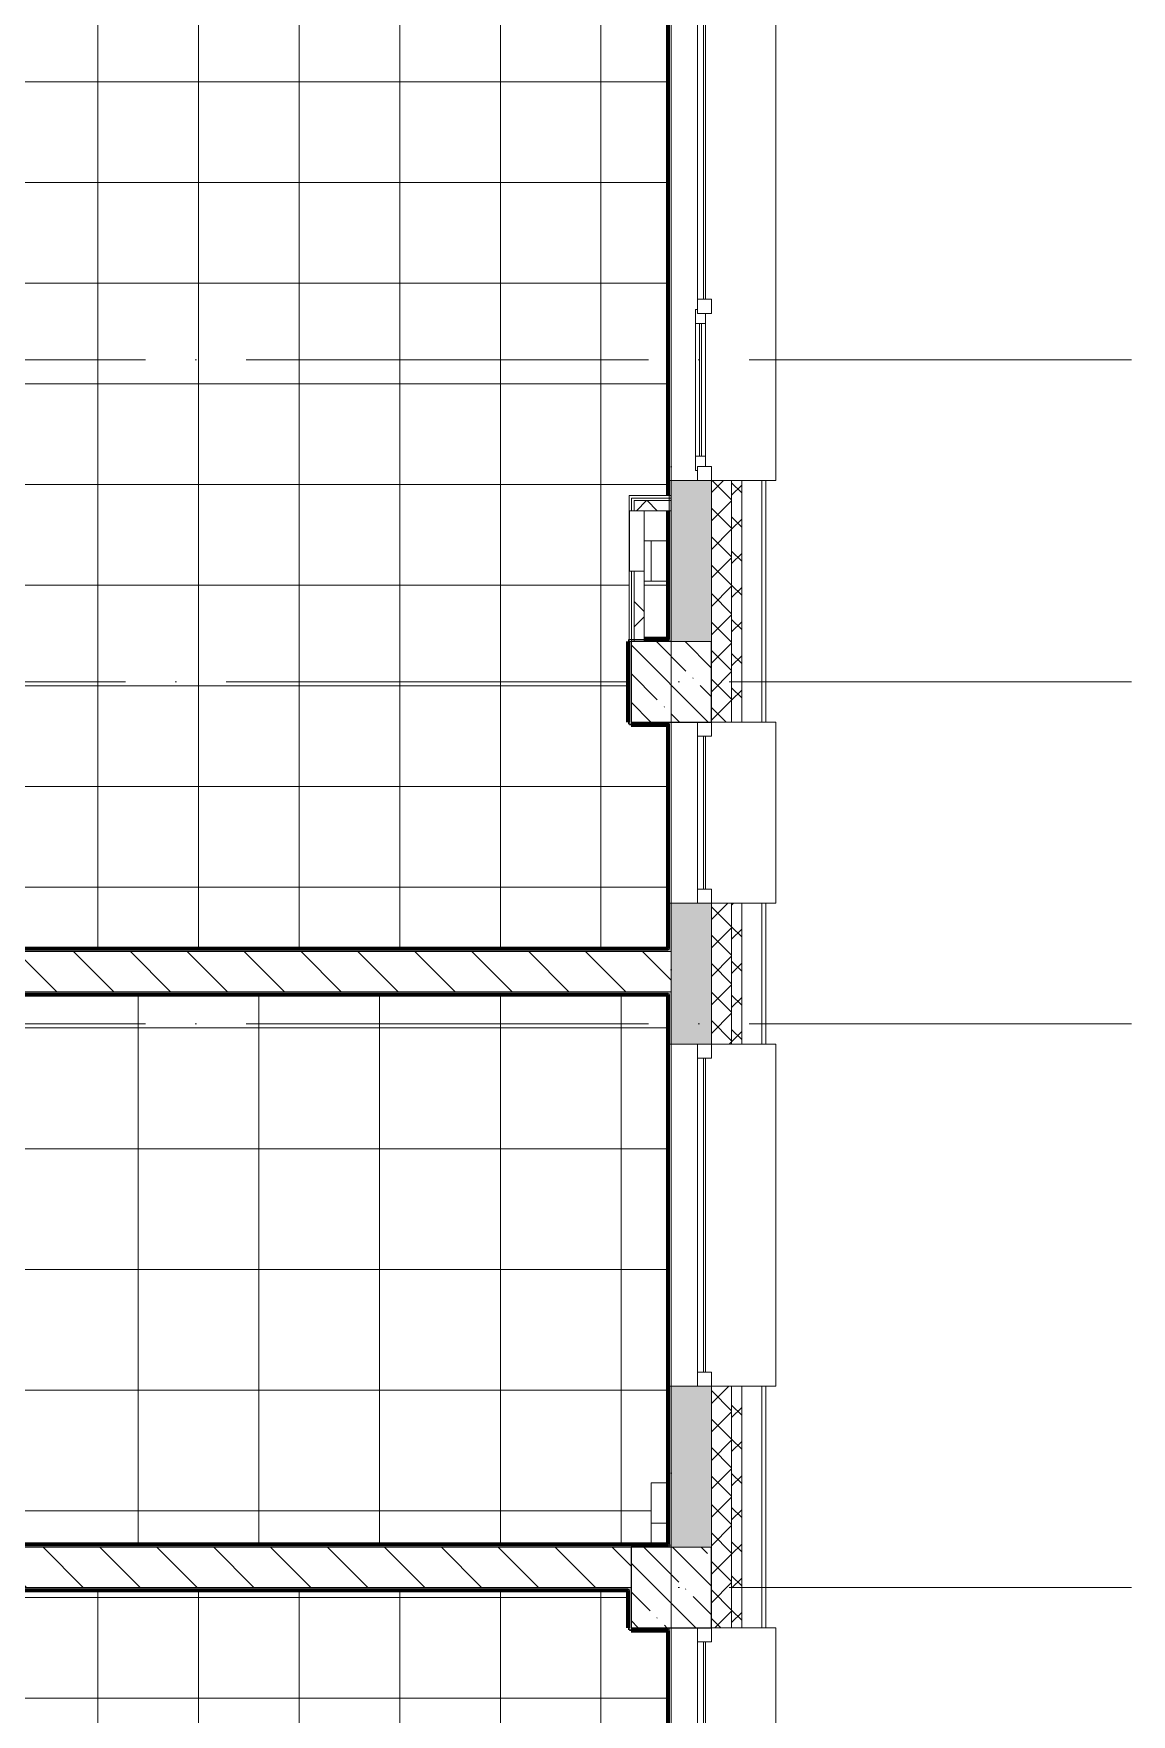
# Model space of a CAD drawing. Header units: millimetres. Extents: x 97 to 61947, y -4357 to 61202.
# Drawn here: x 56491 to 61947, y 12495 to 20845 of the extents above; entities that cross this region are included whole.
import ezdxf

# ---------------------------------------------------------------- set-up
doc = ezdxf.new("R2010")
doc.units = ezdxf.units.MM
doc.linetypes.add('ADSK_Линия сетки', pattern=[2500, 2000, -250, 0, -250])
for name, color, linetype, lineweight in [('A-FLOR-____-OTLN', 192, 'Continuous', 9), ('A-FLOR-____-PATT', 8, 'Continuous', 9), ('A-GENM-____-MCUT', 13, 'Continuous', 9), ('A-GENM-____-OTLN', 13, 'Continuous', 9), ('A-GLAZ-____-MCUT', 151, 'Continuous', 9), ('A-GLAZ-____-OTLN', 151, 'Continuous', 9), ('A-WALL-____-MCUT', 113, 'Continuous', 9), ('A-WALL-____-PATT', 111, 'Continuous', 9), ('A-WALL-FNSH-MCUT', 113, 'Continuous', 9), ('I-WALL-____-OTLN', 2, 'Continuous', 9), ('S-COLS-____-MCUT', 52, 'Continuous', 9), ('S-COLS-____-OTLN', 52, 'Continuous', 9), ('S-GRID-____-OTLN', 1, 'Continuous', 9)]:
    doc.layers.add(name, color=color, linetype=linetype, lineweight=lineweight)
pattern_1 = [(135, (0, 0), (-141.42136, -141.42136), [])]
pattern_2 = [(135, (0, 0), (-142.5612, -142.5612), []), (135, (142.56, 0), (-142.5612, -142.5612), [252.016, -50.403, 3.353, -47.05])]
pattern_3 = [(45, (0, 0), (-141.42136, 141.42136), []), (135, (0, 0), (-141.42136, -141.42136), [])]

# ---------------------------------------------------------------- blocks, each defined once
blk = doc.blocks.new('Окно_СКБ_1Ст1 - 120_Окно_СКБ_1Ст_900_ОК4_EI30-35456439-О_АИ_ПП_12_600_Целиком')
at = {"layer": 'A-GLAZ-____-MCUT', "color": 250}
for p, q in [((-450, -195), (-450, -125)), ((-450, -125), (-380, -125)), ((-380, -125), (-380, -195)), ((380, -195), (380, -125)), ((380, -125), (450, -125)), ((450, -125), (450, -195)), ((-380, -195), (-450, -195)), ((450, -195), (380, -195))]:
    blk.add_line(p, q, dxfattribs=at)
at = {"layer": 'A-GLAZ-____-MCUT', "color": 50, "lineweight": 5}
for p, q in [((380, -155), (-380, -155)), ((380, -165), (-380, -165))]:
    blk.add_line(p, q, dxfattribs=at)
at = {"layer": 'A-GLAZ-____-OTLN', "color": 50, "lineweight": 5}
blk.add_line((-450, -195), (450, -195), dxfattribs=at)
blk = doc.blocks.new('Окно_СКБ_1Ст1 - 120_Окно_СКБ_1Ст_1700_ОК19Л-29018914-О_АИ_ПП_12_600_Целиком')
at = {"layer": 'A-GLAZ-____-MCUT', "color": 250}
for p, q in [((-850, -195), (-850, -125)), ((-850, -125), (-780, -125)), ((-780, -125), (-780, -195)), ((780, -195), (780, -125)), ((780, -125), (850, -125)), ((850, -125), (850, -195)), ((-780, -195), (-850, -195)), ((850, -195), (780, -195))]:
    blk.add_line(p, q, dxfattribs=at)
at = {"layer": 'A-GLAZ-____-MCUT', "color": 50, "lineweight": 5}
for p, q in [((780, -155), (-780, -155)), ((780, -165), (-780, -165))]:
    blk.add_line(p, q, dxfattribs=at)
at = {"layer": 'A-GLAZ-____-OTLN', "color": 50, "lineweight": 5}
blk.add_line((-850, -195), (850, -195), dxfattribs=at)
blk = doc.blocks.new('Окно_СКБ_2Ст1 - Окно_СКБ_2Ст 3300_ОК2-29018964-О_АИ_ПП_12_600_Целиком')
at = {"layer": 'A-GLAZ-____-MCUT', "color": 250}
for p, q in [((-1650, -195), (-1650, -125)), ((-1650, -125), (-1580, -125)), ((-1580, -125), (-1580, -195)), ((750, -195), (750, -125)), ((750, -125), (820, -125)), ((820, -125), (820, -195)), ((1580, -155), (820, -155)), ((820, -155), (820, -195)), ((870, -205), (870, -155)), ((1530, -205), (1530, -155)), ((1580, -195), (1580, -125)), ((1580, -125), (1650, -125)), ((1580, -195), (1580, -155)), ((1650, -125), (1650, -195)), ((-1580, -195), (-1650, -195)), ((820, -195), (750, -195)), ((820, -195), (800, -195)), ((800, -195), (800, -205)), ((800, -205), (1600, -205)), ((1600, -205), (800, -205)), ((1650, -195), (1580, -195)), ((1600, -195), (1580, -195)), ((1600, -205), (1600, -195))]:
    blk.add_line(p, q, dxfattribs=at)
at = {"layer": 'A-GLAZ-____-MCUT', "color": 50, "lineweight": 5}
for p, q in [((750, -155), (-1580, -155)), ((750, -165), (-1580, -165)), ((870, -175), (1530, -175)), ((1530, -185), (870, -185))]:
    blk.add_line(p, q, dxfattribs=at)
at = {"layer": 'A-GLAZ-____-OTLN', "color": 50, "lineweight": 5}
for p, q in [((-1650, -195), (800, -195)), ((1600, -195), (1650, -195))]:
    blk.add_line(p, q, dxfattribs=at)
blk = doc.blocks.new('WNW_Отлив1 - Отлив_металлический 2-28595994-О_АИ_ПП_12_600_Целиком')
at = {"layer": 'A-GLAZ-____-OTLN', "color": 50, "lineweight": 5}
for p, q in [((850, 320), (-850, 320)), ((-850, 320), (-850, 270)), ((850, 270), (850, 320))]:
    blk.add_line(p, q, dxfattribs=at)
blk = doc.blocks.new('WNW_Отлив1 - Отлив_металлический 2-28598290-О_АИ_ПП_12_600_Целиком')
at = {"layer": 'A-GLAZ-____-OTLN', "color": 50, "lineweight": 5}
for p, q in [((1650, 320), (-1650, 320)), ((-1650, 320), (-1650, 270)), ((1650, 270), (1650, 320))]:
    blk.add_line(p, q, dxfattribs=at)
blk = doc.blocks.new('WNW_Отлив1 - Отлив_металлический 2-28596055-О_АИ_ПП_12_600_Целиком')
at = {"layer": 'A-GLAZ-____-OTLN', "color": 50, "lineweight": 5}
for p, q in [((450, 320), (-450, 320)), ((-450, 320), (-450, 270)), ((450, 270), (450, 320))]:
    blk.add_line(p, q, dxfattribs=at)
blk = doc.blocks.new('ASML_АР_Отделка Люка - ВО Отделка люков_Грунтовка 0_Шпатлевка 0_Окраска 0_0-42467640-О_АИ_ПП_12_600_Целиком')
at = {"layer": 'A-GENM-____-MCUT', "color": 130, "lineweight": 25}
for p, q in [((150, 3), (-150, 3)), ((-150, 3), (-150, 0)), ((150, 0), (150, 3)), ((-150, 0), (150, 0))]:
    blk.add_line(p, q, dxfattribs=at)
blk = doc.blocks.new('0083_СОШ675_АР_R22_rvt-1-О_АИ_ПП_12_600_Целиком')
at = {"layer": 'A-WALL-____-PATT', "lineweight": 5}
h = blk.add_hatch(dxfattribs=at)
h.set_pattern_fill('FP_16', color=50, style=0, pattern_type=2)
h.set_pattern_definition([(135, (0, 0), (-84.85281, -84.85281), []), (225, (0, 0), (84.85281, -84.85281), [])])
h.paths.add_polyline_path([(153050, -275), (153100, -275), (153100, 625), (153050, 625), (153050, -175)])
h.paths.add_polyline_path([(153100, 3925), (153100, 5125), (153050, 5125), (153050, 3925)])
h.paths.add_polyline_path([(153050, 6825), (153100, 6825), (153100, 7525), (153050, 7525), (153050, 6870.7)])
h.paths.add_polyline_path([(153100, 8425), (153100, 9625), (153050, 9625), (153050, 8425)])
h.paths.add_polyline_path([(153100, 12925), (153100, 14125), (153050, 14125), (153050, 12925)])
h.paths.add_polyline_path([(153050, 15825), (153100, 15825), (153100, 16525), (153050, 16525), (153050, 16245.2)])
h.paths.add_polyline_path([(153050, 17425), (153100, 17425), (153100, 18625), (153050, 18625), (153050, 18120.1)])
h.paths.add_polyline_path([(153050, 21925), (153100, 21925), (153100, 23125), (153050, 23125), (153050, 22807.4)])
h.paths.add_polyline_path([(153100, 24825), (153100, 25525), (153050, 25525), (153050, 24825)])
h.paths.add_polyline_path([(153050, 26425), (153100, 26425), (153100, 27625), (153050, 27625), (153050, 26557.2)])
h.paths.add_polyline_path([(153100, 30925), (153100, 32125), (153050, 32125), (153050, 30925)])
h.paths.add_polyline_path([(153100, 33025), (153100, 33725), (153050, 33725), (153050, 33025)])
h.paths.add_polyline_path([(153100, 35425), (153100, 36625), (153050, 36625), (153050, 35425)])
h.paths.add_polyline_path([(153050, 39925), (153100, 39925), (153100, 41125), (153050, 41125), (153050, 40619)])
h.paths.add_polyline_path([(153050, 44425), (153100, 44425), (153100, 45625), (153050, 45625), (153050, 45306.2)])
h.paths.add_polyline_path([(153050, 47325), (153100, 47325), (153100, 48025), (153050, 48025)])
h.paths.add_polyline_path([(153050, 48925), (153100, 48925), (153100, 50125), (153050, 50125), (153050, 49056)])
h.paths.add_polyline_path([(153100, 51025), (153100, 51725), (153050, 51725), (153050, 51025)])
h.paths.add_polyline_path([(153050, 53425), (153100, 53425), (153100, 54625), (153050, 54625), (153050, 53743.3)])
h.paths.add_polyline_path([(153100, 57925), (153100, 59075), (153050, 59075), (153050, 57925)])
h = blk.add_hatch(dxfattribs=at)
h.set_pattern_fill('FP_17', color=50, style=0, pattern_type=2)
h.set_pattern_definition([(45, (0, 0), (-70.71068, 70.71068), []), (135, (0, 0), (-70.71068, -70.71068), [])])
h.paths.add_polyline_path([(153050, -175), (153050, 625), (152950, 625), (152950, -175)])
h.paths.add_polyline_path([(152950, 3925), (153050, 3925), (153050, 5125), (152950, 5125), (152950, 4058.3)])
h.paths.add_polyline_path([(152950, 6825), (153050, 6825), (153050, 7525), (152950, 7525), (152950, 6870.7)])
h.paths.add_polyline_path([(152950, 8425), (153050, 8425), (153050, 9625), (152950, 9625), (152950, 8745.6)])
h.paths.add_polyline_path([(152950, 12925), (153050, 12925), (153050, 14125), (152950, 14125), (152950, 13325)])
h.paths.add_polyline_path([(152950, 15825), (153050, 15825), (153050, 16525), (152950, 16525), (152950, 16245.2)])
h.paths.add_polyline_path([(153050, 17425), (153050, 18625), (152950, 18625), (152950, 17425)])
h.paths.add_polyline_path([(152950, 21925), (153050, 21925), (153050, 23125), (152950, 23125), (152950, 22325)])
h.paths.add_polyline_path([(153050, 24825), (153050, 25525), (152950, 25525), (152950, 24825)])
h.paths.add_polyline_path([(152950, 26425), (153050, 26425), (153050, 27625), (152950, 27625), (152950, 26557.2)])
h.paths.add_polyline_path([(152950, 30925), (153050, 30925), (153050, 32125), (152950, 32125), (152950, 31244.4)])
h.paths.add_polyline_path([(153050, 33025), (153050, 33725), (152950, 33725), (152950, 33025)])
h.paths.add_polyline_path([(152950, 35425), (153050, 35425), (153050, 36625), (152950, 36625), (152950, 35825)])
h.paths.add_polyline_path([(152950, 39925), (153050, 39925), (153050, 41125), (152950, 41125), (152950, 40619)])
h.paths.add_polyline_path([(153050, 44425), (153050, 45625), (152950, 45625), (152950, 44425)])
h.paths.add_polyline_path([(153050, 47325), (153050, 48025), (152950, 48025), (152950, 47325)])
h.paths.add_polyline_path([(152950, 48925), (153050, 48925), (153050, 50125), (152950, 50125), (152950, 49056)])
h.paths.add_polyline_path([(152950, 51025), (153050, 51025), (153050, 51725), (152950, 51725)])
h.paths.add_polyline_path([(152950, 53425), (153050, 53425), (153050, 54625), (152950, 54625), (152950, 53743.3)])
h.paths.add_polyline_path([(153050, 57925), (153050, 58975), (152950, 58975), (152950, 57925)])
h = blk.add_hatch(dxfattribs=at)
h.set_pattern_fill('FP_18', color=50, style=0, pattern_type=2)
h.set_pattern_definition([(50, (0, 0), (364.36793, -31.8783), [38.1, -419.1]), (355, (0, 0), (-70.48585, 382.1133), [30.48, -335.28]), (100.451, (30.36, -2.66), (293.885, 350.2334), [32.38, -356.18]), (46.184, (0, 101.6), (542.1585, -84.0858), [57.15, -628.65]), (96.636, (45.2, 94.6), (474.8049, 494.8554), [48.57, -534.27]), (351.184, (0, 101.6), (474.8102, 494.85), [45.72, -502.92]), (21, (50.8, 76.2), (303.22847, -204.53046), [38.1, -419.1]), (326, (50.8, 76.2), (123.6039, 368.37604), [30.48, -335.28]), (71.451, (76.07, 59.16), (426.8341, 163.8427), [32.38, -356.18]), (37.5, (0, 0), (6.17665, 169.11015), [16.764, -314.452, 16.764, -323.596, -336.55]), (37.5, (0, 0), (6.17665, 169.11015), [-671.576, 16.764, -319.786]), (7.5, (0, 0), (133.63888, 200.3615), [16.764, -177.292, 16.764, -306.832, -128.27]), (7.5, (0, 0), (133.63888, 200.3615), [-517.652, 16.764, -111.506]), (327.5, (-113.28, 0), (271.18182, -11.45836), [16.764, -110.236, 16.764, -379.476, -525.78]), (327.5, (-113.28, 0), (271.18182, -11.45836), [-523.24, 16.764, -509.016]), (317.5, (-164.08, 0), (296.2585, 50.85285), [16.764, -148.336, 16.764, -246.38, -373.38]), (317.5, (-164.08, 0), (296.2585, 50.85285), [-428.244, 16.764, -356.616])])
h.paths.add_polyline_path([(152950, 225), (152950, 625), (152750, 625), (152750, 225), (152948.3, 225)])
h.paths.add_polyline_path([(152950, 4325), (152950, 5125), (152750, 5125), (152750, 4325), (152948.3, 4325)])
h.paths.add_polyline_path([(152950, 6825), (152950, 7525), (152750, 7525), (152750, 6825)])
h.paths.add_polyline_path([(152950, 8825), (152950, 9625), (152750, 9625), (152750, 8825), (152948.3, 8825)])
h.paths.add_polyline_path([(152948.3, 13325), (152950, 13325), (152950, 14125), (152750, 14125), (152750, 13325)])
h.paths.add_polyline_path([(152750, 15825), (152950, 15825), (152950, 16525), (152750, 16525), (152750, 16085)])
h.paths.add_polyline_path([(152750, 17825), (152950, 17825), (152950, 18625), (152750, 18625), (152750, 18120.1)])
h.paths.add_polyline_path([(152750, 22325), (152950, 22325), (152950, 23125), (152750, 23125), (152750, 22338.6)])
h.paths.add_polyline_path([(152950, 24825), (152950, 25525), (152750, 25525), (152750, 24825)])
h.paths.add_polyline_path([(152950, 26825), (152950, 27625), (152750, 27625), (152750, 26825)])
h.paths.add_polyline_path([(152750, 31325), (152950, 31325), (152950, 32125), (152750, 32125)])
h.paths.add_polyline_path([(152950, 33025), (152950, 33725), (152750, 33725), (152750, 33025)])
h.paths.add_polyline_path([(152950, 35425), (152950, 35825), (152750, 35825), (152750, 35425), (152948.3, 35425)])
h.paths.add_polyline_path([(152950, 36225), (152950, 36625), (152750, 36625), (152750, 36225)])
h.paths.add_polyline_path([(152948.3, 39925), (152950, 39925), (152950, 40725), (152750, 40725), (152750, 39925)])
h.paths.add_polyline_path([(152948.3, 44425), (152950, 44425), (152950, 45625), (152750, 45625), (152750, 44425)])
h.paths.add_polyline_path([(152750, 47725), (152950, 47725), (152950, 48025), (152750, 48025)])
h.paths.add_polyline_path([(152750, 48925), (152950, 48925), (152950, 50125), (152750, 50125), (152750, 49056)])
h.paths.add_polyline_path([(152950, 51025), (152950, 51725), (152750, 51725), (152750, 51025)])
h.paths.add_polyline_path([(152948.3, 53825), (152950, 53825), (152950, 54625), (152750, 54625), (152750, 53825)])
h.paths.add_polyline_path([(152750, 57925), (152950, 57925), (152950, 58575), (152750, 58575), (152750, 58430.5)])
h = blk.add_hatch(dxfattribs=at)
h.set_pattern_fill('FP_15', color=252, style=0, pattern_type=2)
h.set_pattern_definition(pattern_3)
h.paths.add_polyline_path([(152565, 18475), (152750, 18475), (152750, 18525), (152565, 18525)])
h = blk.add_hatch(dxfattribs=at)
h.set_pattern_fill('FP_15', color=252, style=0, pattern_type=2)
h.set_pattern_definition(pattern_3)
h.paths.add_polyline_path([(152615, 17825), (152615, 18175), (152565, 18175), (152565, 17825)])
h = blk.add_hatch(dxfattribs=at)
h.set_pattern_fill('FP_8', color=50, style=0, pattern_type=2)
h.set_pattern_definition(pattern_1)
h.paths.add_polyline_path([(152750, 16085), (152750, 16285), (147125, 16285), (147125, 16085), (151319.9, 16085)])
h.paths.add_polyline_path([(145875, 16085), (145875, 16285), (145580, 16285), (145580, 16085)])
h = blk.add_hatch(dxfattribs=at)
h.set_pattern_fill('FP_8', color=50, style=0, pattern_type=2)
h.set_pattern_definition(pattern_1)
h.paths.add_polyline_path([(152550, 13125), (152550, 13325), (148720, 13325), (148720, 13125), (152405.5, 13125)])
at = {"layer": 'S-COLS-____-OTLN', "lineweight": 5}
h = blk.add_hatch(dxfattribs=at)
h.set_pattern_fill('FP_7', color=256, style=0, pattern_type=2)
h.set_pattern_definition(pattern_2)
h.paths.add_polyline_path([(152550, 17425), (152950, 17425), (152950, 17825), (152550, 17825), (152550, 17651.4)])
h = blk.add_hatch(dxfattribs=at)
h.set_pattern_fill('FP_7', color=256, style=0, pattern_type=2)
h.set_pattern_definition(pattern_2)
h.paths.add_polyline_path([(152950, 12925), (152950, 13325), (152550, 13325), (152550, 12925), (152948.3, 12925)])
at = {"layer": 'A-FLOR-____-OTLN', "color": 250}
for p, q in [((152735, 18325.7), (152615, 18325.7)), ((152650, 18125.4), (152650, 18325.4)), ((152650, 18325.4), (152735, 18325.4)), ((152735, 18125.4), (152650, 18125.4)), ((152735, 13445), (152650, 13445))]:
    blk.add_line(p, q, dxfattribs=at)
at = {"layer": 'A-WALL-____-MCUT', "color": 90, "lineweight": 13}
for p, q in [((152750, 18625), (152750, 17825)), ((152950, 18625), (152750, 18625)), ((152950, 18625), (152950, 17825)), ((152950, 17825), (152950, 18625)), ((153100, 18625), (153050, 18625)), ((153050, 17425), (153050, 18625)), ((153100, 17425), (153100, 18625)), ((152540, 18525), (152540, 18475)), ((152543, 18475), (152750, 18475)), ((152565, 18475), (152565, 18525)), ((152750, 18525), (152565, 18525)), ((152750, 18475), (152750, 18525)), ((152615, 18175), (152565, 18175)), ((152565, 18175), (152565, 17825)), ((152615, 17825), (152615, 18175)), ((152565, 17825), (152615, 17825)), ((153050, 17425), (153100, 17425)), ((152750, 16525), (152750, 16285)), ((152950, 16525), (152750, 16525)), ((152950, 16525), (152950, 15825)), ((152950, 15825), (152950, 16525)), ((153100, 16525), (153050, 16525)), ((153050, 15825), (153050, 16525)), ((153100, 15825), (153100, 16525)), ((152750, 16285), (147125, 16285)), ((147125, 16085), (152750, 16085)), ((152750, 16085), (152750, 15825)), ((152750, 15825), (152950, 15825)), ((153050, 15825), (153100, 15825)), ((152750, 14125), (152750, 13325)), ((152950, 14125), (152750, 14125)), ((152950, 14125), (152950, 13325)), ((152950, 13325), (152950, 14125)), ((153100, 14125), (153050, 14125)), ((153050, 12925), (153050, 14125)), ((153100, 12925), (153100, 14125)), ((152550, 13325), (148720, 13325)), ((152550, 13125), (152550, 13325)), ((148720, 13125), (152550, 13125)), ((153050, 12925), (153100, 12925))]:
    blk.add_line(p, q, dxfattribs=at)
at = {"layer": 'A-WALL-____-MCUT', "color": 250}
for p, q in [((153050, 18625), (152950, 18625)), ((153200, 18625), (153100, 18625)), ((152950, 17825), (152950, 17425)), ((152950, 17425), (153050, 17425)), ((153100, 17425), (153200, 17425)), ((153050, 16525), (152950, 16525)), ((153200, 16525), (153100, 16525)), ((152950, 15825), (153050, 15825)), ((153100, 15825), (153200, 15825)), ((153050, 14125), (152950, 14125)), ((153200, 14125), (153100, 14125)), ((152950, 13325), (152950, 12925)), ((152950, 12925), (153050, 12925)), ((153100, 12925), (153200, 12925))]:
    blk.add_line(p, q, dxfattribs=at)
at = {"layer": 'A-WALL-____-MCUT', "color": 50, "lineweight": 5}
for p, q in [((153200, 17425), (153200, 18625)), ((152552.5, 18525), (152552.5, 18537.5)), ((152750, 18537.5), (152552.5, 18537.5)), ((152552.5, 18475), (152552.5, 18525)), ((152552.5, 18175), (152552.5, 17825)), ((152750, 17825), (152950, 17825)), ((153200, 15825), (153200, 16525)), ((152750, 16085), (152750, 16285)), ((153200, 12925), (153200, 14125)), ((152750, 13325), (152950, 13325))]:
    blk.add_line(p, q, dxfattribs=at)
at = {"layer": 'A-WALL-FNSH-MCUT', "color": 250}
for p, q in [((153220, 18625), (153200, 18625)), ((153220, 17425), (153220, 18625)), ((152750, 18550), (152540, 18550)), ((152540, 18550), (152540, 18537.5)), ((152540, 18537.5), (152540, 18525)), ((152750, 18537.5), (152750, 18550)), ((152750, 18525), (152750, 18537.5)), ((152540, 18175), (152540, 17825)), ((152552.5, 18175), (152543, 18175)), ((152565, 18175), (152552.5, 18175)), ((152540, 17825), (152552.5, 17825)), ((152552.5, 17825), (152565, 17825)), ((153200, 17425), (153220, 17425)), ((153220, 16525), (153200, 16525)), ((153220, 15825), (153220, 16525)), ((153200, 15825), (153220, 15825)), ((153220, 14125), (153200, 14125)), ((153220, 12925), (153220, 14125)), ((153200, 12925), (153220, 12925))]:
    blk.add_line(p, q, dxfattribs=at)
at = {"layer": 'I-WALL-____-OTLN', "color": 250}
for p, q in [((152750, 18625), (152750, 21925)), ((152615, 18475), (152615, 18175)), ((152750, 16525), (152750, 17425)), ((152750, 14125), (152750, 15825)), ((152750, 9625), (152750, 12925))]:
    blk.add_line(p, q, dxfattribs=at)
at = {"layer": 'S-COLS-____-MCUT', "color": 130, "lineweight": 25}
for p, q in [((152750, 17825), (152550, 17825)), ((152550, 17825), (152550, 17425)), ((152950, 17425), (152950, 17825)), ((152550, 17425), (152950, 17425)), ((152750, 13325), (152550, 13325)), ((152550, 13325), (152550, 12925)), ((152950, 12925), (152950, 13325)), ((152550, 12925), (152950, 12925))]:
    blk.add_line(p, q, dxfattribs=at)
at = {"layer": 'S-COLS-____-OTLN', "color": 250}
for p, q in [((152950, 17825), (152750, 17825)), ((152950, 13325), (152750, 13325))]:
    blk.add_line(p, q, dxfattribs=at)
at = {"layer": 'A-GENM-____-OTLN', "color": 250, "lineweight": 9, "rotation": 89.99999999999852}
blk.add_blockref('ASML_АР_Отделка Люка - ВО Отделка люков_Грунтовка 0_Шпатлевка 0_Окраска 0_0-42467640-О_АИ_ПП_12_600_Целиком', (152543, 18325), dxfattribs=at)
at = {"layer": 'A-GLAZ-____-OTLN', "color": 250, "lineweight": 9, "rotation": 269.9999999999999}
for name, p in [('Окно_СКБ_2Ст1 - Окно_СКБ_2Ст 3300_ОК2-29018964-О_АИ_ПП_12_600_Целиком', (153075, 20275)), ('WNW_Отлив1 - Отлив_металлический 2-28598290-О_АИ_ПП_12_600_Целиком', (152950, 20275)), ('Окно_СКБ_1Ст1 - 120_Окно_СКБ_1Ст_900_ОК4_EI30-35456439-О_АИ_ПП_12_600_Целиком', (153075, 16975)), ('WNW_Отлив1 - Отлив_металлический 2-28596055-О_АИ_ПП_12_600_Целиком', (152950, 16975)), ('Окно_СКБ_1Ст1 - 120_Окно_СКБ_1Ст_1700_ОК19Л-29018914-О_АИ_ПП_12_600_Целиком', (153075, 14975)), ('WNW_Отлив1 - Отлив_металлический 2-28595994-О_АИ_ПП_12_600_Целиком', (152950, 14975)), ('Окно_СКБ_2Ст1 - Окно_СКБ_2Ст 3300_ОК2-29018964-О_АИ_ПП_12_600_Целиком', (153075, 11275)), ('WNW_Отлив1 - Отлив_металлический 2-28598290-О_АИ_ПП_12_600_Целиком', (152950, 11275))]:
    blk.add_blockref(name, p, dxfattribs=at)

msp = doc.modelspace()

# ---------------------------------------------------------------- hatches: boundary and pattern name
at = {"layer": 'A-FLOR-____-PATT'}
h = msp.add_hatch(dxfattribs=at)
h.set_pattern_fill('FP_39', color=256, style=0, pattern_type=2)
h.set_pattern_definition([(0, (55810.3, 20105), (0, 500), []), (90, (55810.3, 20105), (-500, 3e-14), [])])
h.paths.add_polyline_path([(52935.318278, 16085.000586), (53885.318278, 16085.000586), (53885.318278, 16285.000586), (54065.297357, 16285.004543), (54065.297357, 16300.004543), (59645.296357, 16300.004543), (59645.296357, 17409.996629), (59460.296357, 17409.996629), (59460.296357, 17414.996629), (59450.296357, 17414.996629), (59450.296357, 17424.996629), (59445.296357, 17425), (59445.296357, 17825.012457), (59450.296357, 17825.012457), (59450.319278, 18550), (59645.274435, 18550), (59645.274435, 21909.996629), (59460.296357, 21909.996629), (59460.296357, 21914.996629), (59450.296357, 21914.996629), (59450.296357, 21924.996629), (59445.296357, 21925), (59445.296357, 22325.012457), (59450.296357, 22325.012457), (59450.319278, 23000.003957), (59645.274435, 23000.003957), (59645.274435, 24125), (52505.318278, 24125), (52505.318278, 23175.001172), (52500.318278, 23174.645026), (52500.318278, 23165.001172), (52490.318278, 23165.001172), (52490.296357, 23160.001172), (52175.10919, 23160.001172), (52175.10919, 22325.000586), (52180.10919, 22325.000586), (52180.10919, 22340.000586), (52490.274435, 22340.000586), (52490.296357, 22335.000586), (52500.274435, 22335.000586), (52500.274435, 22325.000586), (52505.274435, 22324.135645), (52505.274435, 21935.47781), (52510.274435, 21935.47781), (52510.274435, 21185.47781), (52505.274435, 21185.47781), (52505.274435, 20990), (52500.274435, 20990), (52500.274435, 20980.000586), (52490.274435, 20980.000586), (52490.274435, 20975.000586), (52175.274435, 20975.000586), (52175.274435, 20845), (51960.296357, 20845), (51960.318278, 18345.000586), (52175.274435, 18345), (52175.274435, 17840.000586), (52490.296357, 17840.000586), (52490.296357, 17835.000586), (52500.296357, 17835.000586), (52500.296357, 17825.000586), (52505.296357, 17825), (52505.296357, 16300.004543), (52755.318278, 16300.004543), (52755.318278, 16285.004543), (52935.318278, 16285.000586), (52935.318278, 16245.202325)])
h.paths.add_polyline_path([(59660.296064, 17825.000586), (59660.296357, 17835.012457), (59660.274435, 17825.012457), (59660.286306, 17825.000586)])
h.paths.add_polyline_path([(59525.319278, 17840.012457), (59645.274435, 17840.012457), (59645.274435, 18125.000586), (59525.319278, 18125.000586), (59525.319278, 18094.954157)])
h.paths.add_polyline_path([(59660.274435, 18550), (59660.296357, 18550), (59660.274435, 18588.832066)])
h.paths.add_polyline_path([(59650.274435, 22325.000586), (59660.296357, 22325.012457), (59660.274435, 22325.012457), (59645.274435, 22325.000586)])
h.paths.add_polyline_path([(59525.319278, 22340.012457), (59645.274435, 22340.012457), (59645.274435, 22575.000586), (59525.319278, 22574.95999)])
h.paths.add_polyline_path([(59660.274435, 23000.003957), (59660.296357, 23000.003957), (59660.274435, 23124.999414)])
h = msp.add_hatch(dxfattribs=at)
h.set_pattern_fill('FP_43', color=256, style=0, pattern_type=2)
h.set_pattern_definition([(90, (55810.3, 14705), (-600, 4e-14), []), (180, (55810.3, 14705), (-7e-14, -600), [])])
h.paths.add_polyline_path([(55630.296357, 13340.000586), (59560.296357, 13340.000586), (59560.296357, 13645.000586), (59645.318278, 13645.000586), (59645.318278, 16070.000586), (54035.318278, 16070.000586), (54035.318278, 16085.000586), (52785.318278, 16085), (52785.318278, 16070.000586), (52505.318278, 16070.000586), (52505.318278, 15344.993258), (52500.318278, 15344.993258), (52500.318278, 15334.993258), (52490.318278, 15334.993258), (52489.97524, 15329.993258), (52175.318278, 15329.993258), (52175.318278, 15295.003957), (51960.296357, 15295.003957), (51960.296357, 14045.003957), (52160.296357, 14045.003957), (52160.318278, 13945.004543), (52160.318278, 13945.231339), (52160.318278, 14045.003957), (52175.318278, 14045.003957), (52175.318278, 13960.231339), (52460.318278, 13960.231339), (52460.559026, 13955.231339), (52470.318278, 13955.231339), (52470.318278, 13945.231339), (52475.318278, 13945.003957), (52475.318278, 13740.001978), (52485.318278, 13740.001978), (52485.318278, 13730.001978), (52480.318278, 13730.001978), (52480.318278, 13345.000586), (53540.296357, 13345.000586), (53540.296357, 13645.000586), (53560.296357, 13645.115963), (53560.296357, 13650.115963), (55630.296357, 13650.115963), (55630.296357, 13645.115963), (55640.296357, 13645.115963), (55640.296357, 13635.115963), (55645.296357, 13635.115963), (55645.296357, 13345.000586), (55630.296357, 13345.000586)])
h.paths.add_polyline_path([(53510.296357, 13665.231339), (53500.296357, 13665.231339), (53500.296357, 13675.231339), (53510.296357, 13675.231339)])
h.paths.add_polyline_path([(52490.318278, 15344.993258), (52490.292488, 15345), (52490.309813, 15344.993258)])
h = msp.add_hatch(dxfattribs=at)
h.set_pattern_fill('FP_38', color=256, style=0, pattern_type=2)
h.set_pattern_definition([(0, (55810.3, 6575), (0, 500), []), (90, (55810.3, 6575), (-500, 3e-14), [])])
h.paths.add_polyline_path([(59315.790101, 40.000586), (59445.296357, 40.000586), (59445.296357, 225.000586), (59450.296357, 225.755662), (59450.296357, 235.000586), (59460.296357, 235.000586), (59461.129089, 240.000586), (59645.296357, 240.000586), (59645.296357, 3910.000586), (59460.296357, 3910.000586), (59460.296357, 3915.000586), (59450.296357, 3915.000586), (59450.296357, 3925.000586), (59445.296357, 3925.000001), (59445.296357, 4325), (59450.274435, 4325.000586), (59450.296357, 4340.000586), (59560.296357, 4340.000586), (59560.296357, 4665.000586), (59645.296357, 4665.000586), (59645.296357, 8410.000586), (59460.296357, 8410.000586), (59460.296357, 8415.000586), (59450.296357, 8415.000586), (59450.296357, 8425), (59445.296357, 8425.862091), (59445.296357, 8825), (59450.296357, 8825.000586), (59450.296357, 8835.000586), (59460.296357, 8835.000586), (59460.296357, 8840.000586), (59645.296357, 8840.000586), (59645.296357, 9140.000586), (59560.296357, 9140.000586), (59560.296357, 9340.000586), (59645.296357, 9340.000586), (59645.296357, 12910.000586), (59460.296357, 12910.000586), (59460.296357, 12915.000586), (59450.296357, 12915.000586), (59450.296357, 12925), (59445.296357, 12925), (59445.296357, 13110.11992), (52375.296357, 13110.11992), (52375.296357, 12925.235296), (52370.296357, 12925.235296), (52370.296357, 12915.235296), (52360.296357, 12915.235296), (52360.296357, 12910.235296), (52230.318278, 12910.235296), (52230.318278, 12625.000586), (51960.296357, 12625), (51960.296357, 10125.000586), (52175.296357, 10125), (52175.296357, 8840.001172), (52490.296357, 8840.001172), (52491.200684, 8835.001172), (52500.296357, 8835.001172), (52500.296357, 8825.001172), (52505.296357, 8824.141011), (52505.296357, 3925.000586), (52500.296357, 3925.000586), (52500.296357, 3915.000586), (52490.296357, 3915.000586), (52490.296357, 3910.000586), (52175.296357, 3910.000586), (52175.296357, 3274.999414), (51960.318325, 3274.999414), (51960.318278, 775), (52175.296357, 773.871516), (52175.296357, 240.000586), (52360.296357, 240.000586), (52360.296357, 235.000586), (52370.296357, 235.000586), (52370.296357, 225.000586), (52375.296357, 225.000586), (52375.296357, 40.000586), (58230.196939, 40.000586)])
at = {"layer": 'A-WALL-____-PATT'}
for points in [[(59660.274435, 17825.012457), (59660.274435, 18624.999414), (59650.274435, 18624.999414), (59650.274435, 17825.012457)], [(59450.296357, 17414.996629), (59460.296357, 17414.996629), (59460.296357, 17835.012457), (59450.296357, 17835.012457), (59450.296357, 17651.380169)], [(59650.274435, 17825.012457), (59650.274435, 17835.012457), (59460.296357, 17835.012457), (59460.296357, 17825.012457)], [(59650.296357, 17414.996629), (59650.296357, 17424.996629), (59460.296357, 17424.996629), (59460.296357, 17414.996629)], [(59660.296357, 16295.004543), (59660.296357, 16524.999414), (59650.296357, 16524.999414), (59650.296357, 16295.004543)], [(59650.318278, 13325.000586), (59650.318278, 13335.000586), (55630.296357, 13335.000586), (55630.296357, 13325.000586), (59315.790101, 13325.000586)], [(59450.296357, 13115.11992), (59450.296357, 13125.11992), (52360.296357, 13125.11992), (52360.296357, 13115.11992), (59315.790101, 13115.11992)], [(59450.296357, 12915.000586), (59460.296357, 12915.000586), (59460.296357, 13125.11992), (59450.296357, 13125.11992), (59450.296357, 12964.120687)], [(59650.296357, 12915.000586), (59650.296357, 12925.000586), (59460.296357, 12925.000586), (59460.296357, 12915.000586)]]:
    msp.add_hatch(color=7, dxfattribs=at).paths.add_polyline_path(points)
h = msp.add_hatch(color=7, dxfattribs=at)
h.paths.add_polyline_path([(52755.318278, 16285.004543), (52755.318278, 16295.004543), (52490.274435, 16295.004543), (52490.274435, 16285.004543)])
h.paths.add_polyline_path([(54065.318278, 16285.004543), (59660.297357, 16285.004543), (59660.297357, 16295.004543), (54065.318278, 16295.004543)])
h = msp.add_hatch(color=7, dxfattribs=at)
h.paths.add_polyline_path([(59650.318278, 16075.000586), (59660.319278, 16075.000586), (59660.319278, 16085.000586), (54035.318278, 16085.000586), (54035.318278, 16075.000586), (58230.196939, 16075.000586)])
h.paths.add_polyline_path([(52785.318278, 16075.000586), (52785.318278, 16085.000586), (52500.318278, 16085.000586), (52500.318278, 16075.000586)])
h = msp.add_hatch(color=7, dxfattribs=at)
h.paths.add_polyline_path([(59660.318278, 13335.000586), (59660.318278, 14124.999414), (59650.318278, 14124.999414), (59650.318278, 13335.000586)])
h.paths.add_polyline_path([(59660.318278, 15824.999414), (59660.318278, 16075.000586), (59650.318278, 16075.000586), (59650.318278, 15824.999414)])

# ---------------------------------------------------------------- linework, layer by layer
at = {"layer": 'A-FLOR-____-OTLN'}
for p, q in [((59645.274435, 18125.000586), (59525.319278, 18125.000586)), ((59560.296357, 13340.000586), (59560.296357, 13645.000586)), ((59560.296357, 13645.000586), (59645.318278, 13645.000586))]:
    msp.add_line(p, q, dxfattribs=at)
at = {"layer": 'A-WALL-____-MCUT', "color": 7}
for p, q in [((59660.274435, 18624.999414), (59650.274435, 18624.999414)), ((59650.274435, 18624.999414), (59650.274435, 17835.012457)), ((59660.274435, 17825.012457), (59660.274435, 18624.999414)), ((59450.296357, 17835.012457), (59450.296357, 17414.996629)), ((59650.274435, 17835.012457), (59450.296357, 17835.012457)), ((59460.296357, 17424.996629), (59460.296357, 17825.012457)), ((59460.296357, 17825.012457), (59660.274435, 17825.012457)), ((59450.296357, 17414.996629), (59650.296357, 17414.996629)), ((59650.296357, 17424.996629), (59460.296357, 17424.996629)), ((59650.296357, 17414.996629), (59650.296357, 17424.996629)), ((59650.296357, 16524.999414), (59650.296357, 16295.004543)), ((59660.296357, 16524.999414), (59650.296357, 16524.999414)), ((59660.296357, 16295.004543), (59660.296357, 16524.999414)), ((59650.296357, 16295.004543), (54065.318278, 16295.004543)), ((54065.318278, 16285.004543), (59660.297357, 16285.004543)), ((59660.297357, 16285.004543), (59660.297357, 16295.004543)), ((59660.319278, 16085.000586), (54035.318278, 16085.000586)), ((54035.318278, 16075.000586), (59650.318278, 16075.000586)), ((59650.318278, 16075.000586), (59650.318278, 15824.999414)), ((59660.318278, 15824.999414), (59660.318278, 16075.000586)), ((59660.319278, 16075.000586), (59660.319278, 16085.000586)), ((59650.318278, 15824.999414), (59660.318278, 15824.999414)), ((59650.318278, 14124.999414), (59650.318278, 13325.000586)), ((59660.318278, 14124.999414), (59650.318278, 14124.999414)), ((59660.318278, 13335.000586), (59660.318278, 14124.999414)), ((59660.318278, 13335.000586), (55630.296357, 13335.000586)), ((55630.296357, 13325.000586), (59650.318278, 13325.000586)), ((59460.296357, 13125.11992), (52360.296357, 13125.11992)), ((52370.296357, 13115.11992), (59450.296357, 13115.11992)), ((59450.296357, 13115.11992), (59450.296357, 12915.000586)), ((59460.296357, 12925.000586), (59460.296357, 13125.11992)), ((59450.296357, 12915.000586), (59650.296357, 12915.000586)), ((59650.296357, 12925.000586), (59460.296357, 12925.000586)), ((59650.296357, 12915.000586), (59650.296357, 12925.000586))]:
    msp.add_line(p, q, dxfattribs=at)
at = {"layer": 'I-WALL-____-OTLN', "color": 5, "lineweight": 90}
for p, q in [((59645.274435, 18550), (59645.274435, 21914.996629)), ((59645.274435, 17835.012457), (59645.274435, 18475)), ((59445.296357, 17424.996629), (59445.296357, 17825.012457)), ((59450.296357, 17825.012457), (59445.296357, 17825.012457)), ((59525.319278, 17840.012457), (59650.337727, 17840.012457)), ((59445.296357, 17424.996629), (59450.296357, 17424.996629)), ((59460.296357, 17414.996629), (59460.296357, 17409.996629)), ((59650.296357, 17409.996629), (59460.296357, 17409.996629)), ((59645.296357, 16300.004543), (59645.296357, 17414.996629)), ((54065.297357, 16300.004543), (59645.296357, 16300.004543)), ((59445.296357, 13110.11992), (52370.296357, 13110.11992)), ((59445.296357, 12925.000586), (59445.296357, 13110.11992)), ((59445.296357, 12925.000586), (59450.296357, 12925.000586)), ((59460.296357, 12915.000586), (59460.296357, 12910.000586)), ((59645.296357, 12910.000586), (59460.296357, 12910.000586)), ((59645.296357, 8835.000586), (59645.296357, 12910.000586))]:
    msp.add_line(p, q, dxfattribs=at)
at = {"layer": 'I-WALL-____-OTLN'}
for p, q in [((59650.274435, 18624.999414), (59650.274435, 21914.996629)), ((59660.274435, 21924.996629), (59660.274435, 18624.999414)), ((59650.296357, 16524.999414), (59650.296357, 17414.996629)), ((59660.296357, 17424.996629), (59660.296357, 16524.999414)), ((59650.318278, 14124.999414), (59650.318278, 15824.999414)), ((59660.318278, 15824.999414), (59660.318278, 14124.999414)), ((59650.296357, 9624.999414), (59650.296357, 12915.000586)), ((59660.296357, 12925), (59660.296357, 9624.999414))]:
    msp.add_line(p, q, dxfattribs=at)
at = {"layer": 'I-WALL-____-OTLN', "color": 1, "lineweight": 90}
for p, q in [((59645.318278, 16070.000586), (54035.318278, 16070.000586)), ((59645.318278, 13340.000586), (59645.318278, 16070.000586)), ((55630.296357, 13340.000586), (59645.318278, 13340.000586))]:
    msp.add_line(p, q, dxfattribs=at)
at = {"layer": 'S-GRID-____-OTLN', "linetype": 'ADSK_Линия сетки'}
for p, q in [((59660.319278, -3557.475151), (59660.319278, 61202.00513)), ((40046.795213, 19225.000586), (61947.220678, 19225.000586)), ((61947.220678, 17625.060253), (40046.795213, 17625.060253)), ((40046.795213, 15925.000586), (61947.220678, 15925.000586)), ((61947.220678, 13125.11992), (40046.795213, 13125.11992))]:
    msp.add_line(p, q, dxfattribs=at)

# ---------------------------------------------------------------- block references
at = {"color": 250, "lineweight": 5}
msp.add_blockref('0083_СОШ675_АР_R22_rvt-1-О_АИ_ПП_12_600_Целиком', (-93089.681722, 0), dxfattribs=at)

doc.saveas('drawing.dxf')
